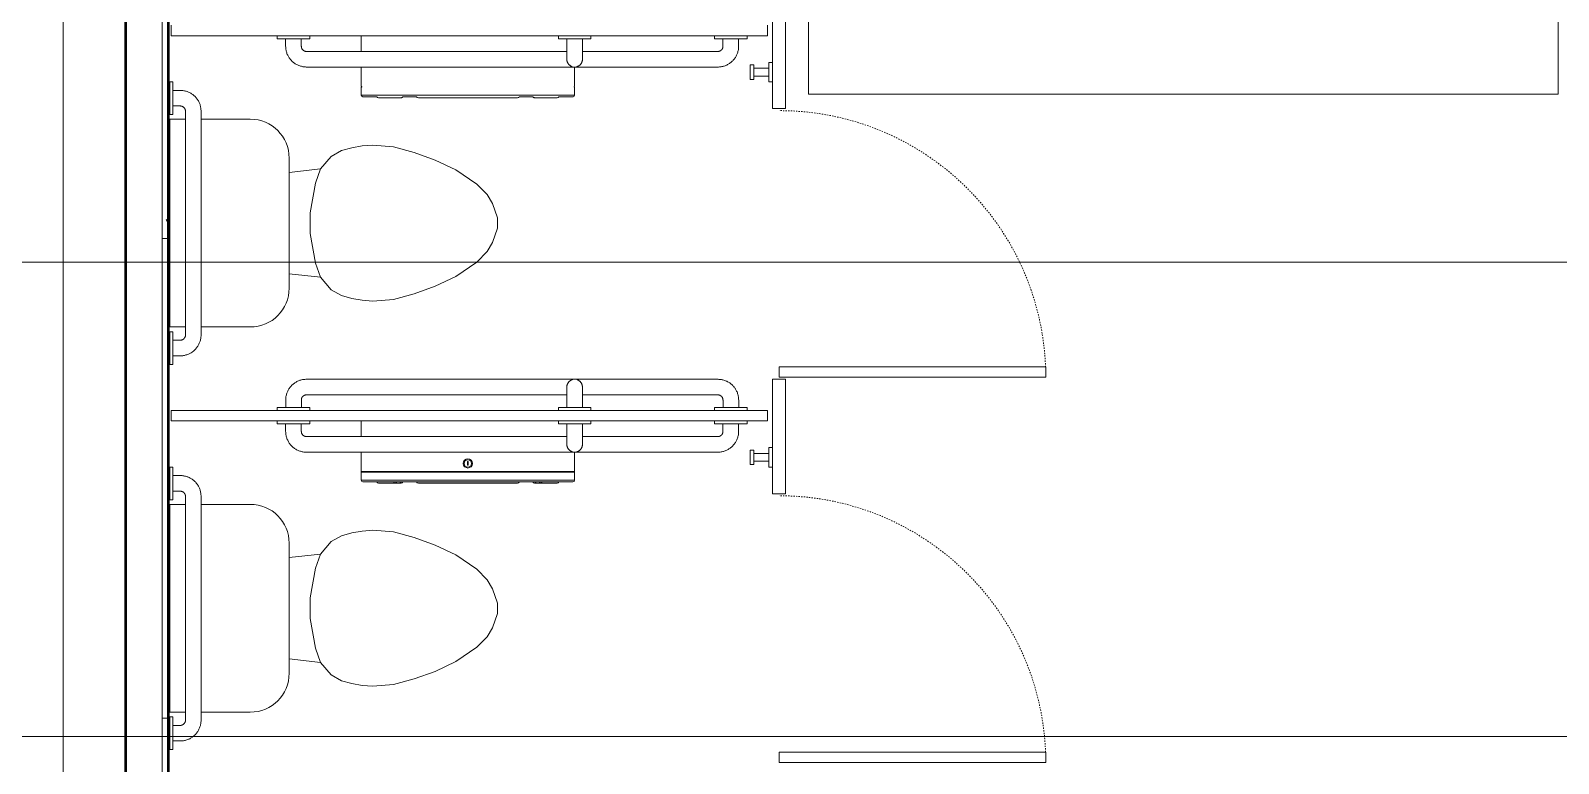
# Model space of a CAD drawing. Header units: inches. Extents: x 15537 to 31673, y -30778 to -16067.
# Drawn here: x 25508.8 to 25655.5, y -22591.2 to -22520.8 of the extents above; entities that cross this region are included whole.
import ezdxf

# ---------------------------------------------------------------- set-up
doc = ezdxf.new("R2010")
doc.units = ezdxf.units.IN
doc.header["$MEASUREMENT"] = 0
for name, pattern in [('Dash', [0.25, 0.125, -0.125]), ('Dash_2_', [0.25, 0.125, -0.125]), ('Grid Line 1_2_', [0.875, 0.5, -0.125, 0.125, -0.125])]:
    doc.linetypes.add(name, pattern=pattern)
for name, color, linetype, lineweight in [('A-AREA', 32, 'Continuous', 9), ('A-AREA-IDEN', 2, 'Continuous', 9), ('A-GENM', 13, 'Continuous', 9), ('A-WALL', 113, 'Continuous', 13), ('A-WALL-PATT', 111, 'Continuous', 50), ('G-ANNO-SYMB', 111, 'Continuous', 9), ('I-WALL', 2, 'Continuous', 13), ('P-SANR-FIXT', 6, 'Continuous', 9), ('Q-SPCQ', 91, 'Continuous', 9), ('Q-SPCQ-HDLN', 91, 'Dash', 9), ('S-GRID', 1, 'Continuous', 9)]:
    doc.layers.add(name, color=color, linetype=linetype, lineweight=lineweight)

# ---------------------------------------------------------------- blocks, each defined once
blk = doc.blocks.new('Toilet-Domestic_- Enlarged3')
at = {"layer": 'P-SANR-FIXT', "color": 7}
for p, q in [((-9.98, 19.48), (9.98, 19.48)), ((-9.98, 17.98), (-9.98, 19.48)), ((9.98, 19.48), (9.98, 17.98)), ((-9.98, 11.75), (-9.98, 16.48)), ((9.98, 16.48), (9.98, 11.75)), ((6.25, 8.02), (-6.25, 8.02)), ((-4.86, 8.02), (-5.21, 5)), ((4.86, 8.02), (5.21, 5)), ((-1, 6), (-3.84, 5.5)), ((1, 6), (-1, 6)), ((3.84, 5.5), (1, 6)), ((-5.21, 5), (-6.4, 4)), ((-3.84, 5.5), (-5.21, 5)), ((5.21, 5), (3.84, 5.5)), ((6.4, 4), (5.21, 5)), ((-6.97, 3), (-7.24, 2)), ((-6.4, 4), (-6.97, 3)), ((6.97, 3), (6.4, 4)), ((7.24, 2), (6.97, 3)), ((-7.24, 2), (-7.41, 1)), ((7.41, 1), (7.24, 2)), ((-7.41, 1), (-7.5, 0)), ((-7.5, 0), (-7.33, -1.99)), ((7.33, -1.99), (7.5, 0)), ((7.5, 0), (7.41, 1)), ((-7.33, -1.99), (-6.79, -4)), ((6.79, -4), (7.33, -1.99)), ((-6.79, -4), (-6.06, -6)), ((6.06, -6), (6.79, -4)), ((-6.06, -6), (-5.13, -8)), ((5.13, -8), (6.06, -6)), ((-5.13, -8), (-3.74, -10)), ((3.74, -10), (5.13, -8)), ((-3.74, -10), (-2.74, -11)), ((2.74, -11), (3.74, -10)), ((-2.74, -11), (-1.87, -11.5)), ((-1.87, -11.5), (-0.5, -12)), ((0.5, -12), (1.87, -11.5)), ((1.87, -11.5), (2.74, -11)), ((-0.5, -12), (0.5, -12))]:
    blk.add_line(p, q, dxfattribs=at)
for centre, start, end in [((-6.25, 11.75), 180, 270), ((6.25, 11.75), 270, 360)]:
    blk.add_arc(centre, 3.73, start, end, dxfattribs=at)
blk = doc.blocks.new('Partition-Floor_- Enlarged0')
at = {"layer": 'Q-SPCQ', "color": 7}
for p, q in [((142.5, -0.88), (141.5, -0.88)), ((141.5, -0.88), (141.5, -58.13)), ((141.5, -58.13), (141.5, -0.88)), ((141.5, -0.88), (142.5, -0.88)), ((142.5, -58.13), (142.5, -0.88)), ((142.5, -0.88), (142.5, -58.13)), ((179.5, -0.88), (178.5, -0.88)), ((178.5, -0.88), (178.5, -58.13)), ((134.5, -58.63), (134.5, -59.88)), ((145.5, -58.63), (134.5, -58.63)), ((141.5, -58.13), (142.5, -58.13)), ((142.5, -58.13), (141.5, -58.13)), ((145.5, -59.88), (145.5, -58.63)), ((180, -58.63), (171.5, -58.63)), ((171.5, -58.63), (171.5, -59.88)), ((178.5, -58.13), (179.5, -58.13)), ((109.69, -59.25), (108.69, -59.25)), ((108.69, -59.25), (108.69, -84.87)), ((109.69, -84.87), (109.69, -59.25)), ((134.5, -59.88), (145.5, -59.88)), ((146.69, -59.25), (145.69, -59.25)), ((145.69, -59.25), (145.69, -84.87)), ((146.69, -84.87), (146.69, -59.25)), ((171.5, -59.88), (180, -59.88)), ((108.69, -84.87), (109.69, -84.87)), ((145.69, -84.87), (146.69, -84.87))]:
    blk.add_line(p, q, dxfattribs=at)
at = {"layer": 'Q-SPCQ-HDLN', "color": 7, "linetype": 'Dash_2_'}
for centre in [(108.69, -59.25), (145.69, -59.25)]:
    blk.add_arc(centre, 25.62, 272.2042, 360, dxfattribs=at)
blk = doc.blocks.new('817_Grab_Bars -_- Enlarged0')
at = {"layer": 'Q-SPCQ', "color": 7}
for p, q in [((25488.27, -22688.3), (25448.77, -22688.3)), ((25445.95, -22691.02), (25445.95, -22691.3)), ((25445.95, -22691.02), (25447.52, -22691.02)), ((25446.77, -22690.3), (25446.77, -22691.02)), ((25447.52, -22691.02), (25449.08, -22691.02)), ((25448.27, -22691.02), (25448.27, -22690.3)), ((25448.77, -22689.8), (25461.77, -22689.8)), ((25449.08, -22691.3), (25449.08, -22691.02)), ((25463.26, -22689.8), (25488.27, -22689.8)), ((25487.95, -22691.02), (25487.95, -22691.3)), ((25487.95, -22691.02), (25489.52, -22691.02)), ((25488.77, -22690.3), (25488.77, -22691.02)), ((25489.52, -22691.02), (25491.08, -22691.02)), ((25490.27, -22691.02), (25490.27, -22690.3)), ((25491.08, -22691.3), (25491.08, -22691.02))]:
    blk.add_line(p, q, dxfattribs=at)
at = {"layer": 'Q-SPCQ', "color": 7, "flags": 128}
for points in [[(25448.77, -22688.3), (25448.69, -22688.3), (25448.61, -22688.31), (25448.53, -22688.32), (25448.45, -22688.33), (25448.37, -22688.34), (25448.29, -22688.36), (25448.21, -22688.38), (25448.14, -22688.4), (25448.06, -22688.43), (25447.99, -22688.46), (25447.91, -22688.49), (25447.84, -22688.53), (25447.77, -22688.57), (25447.7, -22688.61), (25447.64, -22688.65), (25447.57, -22688.7), (25447.51, -22688.75), (25447.45, -22688.8), (25447.39, -22688.85), (25447.33, -22688.91), (25447.28, -22688.97), (25447.22, -22689.03), (25447.17, -22689.09), (25447.13, -22689.16), (25447.08, -22689.22), (25447.04, -22689.29), (25447, -22689.36), (25446.97, -22689.43), (25446.93, -22689.5), (25446.9, -22689.58), (25446.87, -22689.65), (25446.85, -22689.73), (25446.83, -22689.81), (25446.81, -22689.88), (25446.79, -22689.96), (25446.78, -22690.04), (25446.77, -22690.12), (25446.77, -22690.2), (25446.77, -22690.28), (25446.77, -22690.3)], [(25490.27, -22690.3), (25490.26, -22690.22), (25490.26, -22690.14), (25490.25, -22690.06), (25490.24, -22689.98), (25490.23, -22689.91), (25490.21, -22689.83), (25490.19, -22689.75), (25490.16, -22689.67), (25490.14, -22689.6), (25490.11, -22689.52), (25490.07, -22689.45), (25490.04, -22689.38), (25490, -22689.31), (25489.96, -22689.24), (25489.92, -22689.17), (25489.87, -22689.11), (25489.82, -22689.05), (25489.77, -22688.98), (25489.71, -22688.92), (25489.66, -22688.87), (25489.6, -22688.81), (25489.54, -22688.76), (25489.48, -22688.71), (25489.41, -22688.66), (25489.35, -22688.62), (25489.28, -22688.58), (25489.21, -22688.54), (25489.14, -22688.5), (25489.06, -22688.47), (25488.99, -22688.44), (25488.91, -22688.41), (25488.84, -22688.39), (25488.76, -22688.37), (25488.68, -22688.35), (25488.61, -22688.33), (25488.53, -22688.32), (25488.45, -22688.31), (25488.37, -22688.31), (25488.29, -22688.3), (25488.27, -22688.3)], [(25448.27, -22690.3), (25448.27, -22690.28), (25448.27, -22690.26), (25448.27, -22690.24), (25448.27, -22690.22), (25448.28, -22690.2), (25448.28, -22690.18), (25448.28, -22690.16), (25448.29, -22690.15), (25448.3, -22690.13), (25448.3, -22690.11), (25448.31, -22690.09), (25448.32, -22690.07), (25448.33, -22690.05), (25448.34, -22690.04), (25448.35, -22690.02), (25448.36, -22690), (25448.38, -22689.99), (25448.39, -22689.97), (25448.4, -22689.96), (25448.42, -22689.94), (25448.43, -22689.93), (25448.45, -22689.92), (25448.46, -22689.91), (25448.48, -22689.89), (25448.5, -22689.88), (25448.51, -22689.87), (25448.53, -22689.86), (25448.55, -22689.85), (25448.57, -22689.84), (25448.58, -22689.84), (25448.6, -22689.83), (25448.62, -22689.82), (25448.64, -22689.82), (25448.66, -22689.81), (25448.68, -22689.81), (25448.7, -22689.81), (25448.72, -22689.8), (25448.74, -22689.8), (25448.76, -22689.8), (25448.77, -22689.8)], [(25488.27, -22689.8), (25488.29, -22689.8), (25488.31, -22689.8), (25488.33, -22689.81), (25488.34, -22689.81), (25488.36, -22689.81), (25488.38, -22689.82), (25488.4, -22689.82), (25488.42, -22689.83), (25488.44, -22689.83), (25488.46, -22689.84), (25488.48, -22689.85), (25488.5, -22689.86), (25488.51, -22689.87), (25488.53, -22689.88), (25488.55, -22689.89), (25488.56, -22689.9), (25488.58, -22689.91), (25488.59, -22689.93), (25488.61, -22689.94), (25488.62, -22689.95), (25488.64, -22689.97), (25488.65, -22689.98), (25488.66, -22690), (25488.67, -22690.02), (25488.69, -22690.03), (25488.7, -22690.05), (25488.71, -22690.07), (25488.72, -22690.08), (25488.72, -22690.1), (25488.73, -22690.12), (25488.74, -22690.14), (25488.74, -22690.16), (25488.75, -22690.18), (25488.75, -22690.2), (25488.76, -22690.22), (25488.76, -22690.24), (25488.76, -22690.26), (25488.76, -22690.28), (25488.77, -22690.3), (25488.77, -22690.3)]]:
    blk.add_lwpolyline(points, dxfattribs=at)
blk = doc.blocks.new('817_Grab_Bars -_- Enlarged1')
at = {"layer": 'Q-SPCQ', "color": 7}
for p, q in [((25574.77, -22688.3), (25535.27, -22688.3)), ((25532.45, -22691.02), (25532.45, -22691.3)), ((25532.45, -22691.02), (25534.02, -22691.02)), ((25533.27, -22690.3), (25533.27, -22691.02)), ((25534.02, -22691.02), (25535.58, -22691.02)), ((25534.77, -22691.02), (25534.77, -22690.3)), ((25535.27, -22689.8), (25560.27, -22689.8)), ((25535.58, -22691.3), (25535.58, -22691.02)), ((25561.76, -22689.8), (25574.77, -22689.8)), ((25574.45, -22691.02), (25574.45, -22691.3)), ((25574.45, -22691.02), (25576.02, -22691.02)), ((25575.27, -22690.3), (25575.27, -22691.02)), ((25576.02, -22691.02), (25577.58, -22691.02)), ((25576.77, -22691.02), (25576.77, -22690.3)), ((25577.58, -22691.3), (25577.58, -22691.02))]:
    blk.add_line(p, q, dxfattribs=at)
at = {"layer": 'Q-SPCQ', "color": 7, "flags": 128}
for points in [[(25535.27, -22688.3), (25535.19, -22688.3), (25535.11, -22688.31), (25535.03, -22688.32), (25534.95, -22688.33), (25534.87, -22688.34), (25534.79, -22688.36), (25534.71, -22688.38), (25534.64, -22688.4), (25534.56, -22688.43), (25534.49, -22688.46), (25534.41, -22688.49), (25534.34, -22688.53), (25534.27, -22688.57), (25534.2, -22688.61), (25534.14, -22688.65), (25534.07, -22688.7), (25534.01, -22688.75), (25533.95, -22688.8), (25533.89, -22688.85), (25533.83, -22688.91), (25533.78, -22688.97), (25533.72, -22689.03), (25533.67, -22689.09), (25533.63, -22689.16), (25533.58, -22689.22), (25533.54, -22689.29), (25533.5, -22689.36), (25533.47, -22689.43), (25533.43, -22689.5), (25533.4, -22689.58), (25533.37, -22689.65), (25533.35, -22689.73), (25533.33, -22689.81), (25533.31, -22689.88), (25533.29, -22689.96), (25533.28, -22690.04), (25533.27, -22690.12), (25533.27, -22690.2), (25533.27, -22690.28), (25533.27, -22690.3)], [(25576.77, -22690.3), (25576.76, -22690.22), (25576.76, -22690.14), (25576.75, -22690.06), (25576.74, -22689.98), (25576.73, -22689.91), (25576.71, -22689.83), (25576.69, -22689.75), (25576.66, -22689.67), (25576.64, -22689.6), (25576.61, -22689.52), (25576.57, -22689.45), (25576.54, -22689.38), (25576.5, -22689.31), (25576.46, -22689.24), (25576.42, -22689.17), (25576.37, -22689.11), (25576.32, -22689.05), (25576.27, -22688.98), (25576.21, -22688.92), (25576.16, -22688.87), (25576.1, -22688.81), (25576.04, -22688.76), (25575.98, -22688.71), (25575.91, -22688.66), (25575.85, -22688.62), (25575.78, -22688.58), (25575.71, -22688.54), (25575.64, -22688.5), (25575.56, -22688.47), (25575.49, -22688.44), (25575.41, -22688.41), (25575.34, -22688.39), (25575.26, -22688.37), (25575.18, -22688.35), (25575.11, -22688.33), (25575.03, -22688.32), (25574.95, -22688.31), (25574.87, -22688.31), (25574.79, -22688.3), (25574.77, -22688.3)], [(25534.77, -22690.3), (25534.77, -22690.28), (25534.77, -22690.26), (25534.77, -22690.24), (25534.77, -22690.22), (25534.78, -22690.2), (25534.78, -22690.18), (25534.78, -22690.16), (25534.79, -22690.15), (25534.8, -22690.13), (25534.8, -22690.11), (25534.81, -22690.09), (25534.82, -22690.07), (25534.83, -22690.05), (25534.84, -22690.04), (25534.85, -22690.02), (25534.86, -22690), (25534.88, -22689.99), (25534.89, -22689.97), (25534.9, -22689.96), (25534.92, -22689.94), (25534.93, -22689.93), (25534.95, -22689.92), (25534.96, -22689.91), (25534.98, -22689.89), (25535, -22689.88), (25535.01, -22689.87), (25535.03, -22689.86), (25535.05, -22689.85), (25535.07, -22689.84), (25535.08, -22689.84), (25535.1, -22689.83), (25535.12, -22689.82), (25535.14, -22689.82), (25535.16, -22689.81), (25535.18, -22689.81), (25535.2, -22689.81), (25535.22, -22689.8), (25535.24, -22689.8), (25535.26, -22689.8), (25535.27, -22689.8)], [(25574.77, -22689.8), (25574.79, -22689.8), (25574.81, -22689.8), (25574.83, -22689.81), (25574.84, -22689.81), (25574.86, -22689.81), (25574.88, -22689.82), (25574.9, -22689.82), (25574.92, -22689.83), (25574.94, -22689.83), (25574.96, -22689.84), (25574.98, -22689.85), (25575, -22689.86), (25575.01, -22689.87), (25575.03, -22689.88), (25575.05, -22689.89), (25575.06, -22689.9), (25575.08, -22689.91), (25575.09, -22689.93), (25575.11, -22689.94), (25575.12, -22689.95), (25575.14, -22689.97), (25575.15, -22689.98), (25575.16, -22690), (25575.17, -22690.02), (25575.19, -22690.03), (25575.2, -22690.05), (25575.21, -22690.07), (25575.22, -22690.08), (25575.22, -22690.1), (25575.23, -22690.12), (25575.24, -22690.14), (25575.24, -22690.16), (25575.25, -22690.18), (25575.25, -22690.2), (25575.26, -22690.22), (25575.26, -22690.24), (25575.26, -22690.26), (25575.26, -22690.28), (25575.27, -22690.3), (25575.27, -22690.3)]]:
    blk.add_lwpolyline(points, dxfattribs=at)
blk = doc.blocks.new('817_Grab_Bars -_- Enlarged3')
at = {"layer": 'Q-SPCQ', "color": 7}
for p, q in [((25488.27, -22628.3), (25448.77, -22628.3)), ((25445.95, -22631.02), (25445.95, -22631.3)), ((25445.95, -22631.02), (25447.52, -22631.02)), ((25446.77, -22630.3), (25446.77, -22631.02)), ((25447.52, -22631.02), (25449.08, -22631.02)), ((25448.27, -22631.02), (25448.27, -22630.3)), ((25448.77, -22629.8), (25461.77, -22629.8)), ((25449.08, -22631.3), (25449.08, -22631.02)), ((25463.26, -22629.8), (25488.27, -22629.8)), ((25487.95, -22631.02), (25487.95, -22631.3)), ((25487.95, -22631.02), (25489.52, -22631.02)), ((25488.77, -22630.3), (25488.77, -22631.02)), ((25489.52, -22631.02), (25491.08, -22631.02)), ((25490.27, -22631.02), (25490.27, -22630.3)), ((25491.08, -22631.3), (25491.08, -22631.02))]:
    blk.add_line(p, q, dxfattribs=at)
at = {"layer": 'Q-SPCQ', "color": 7, "flags": 128}
for points in [[(25448.77, -22628.3), (25448.69, -22628.3), (25448.61, -22628.31), (25448.53, -22628.32), (25448.45, -22628.33), (25448.37, -22628.34), (25448.29, -22628.36), (25448.21, -22628.38), (25448.14, -22628.4), (25448.06, -22628.43), (25447.99, -22628.46), (25447.91, -22628.49), (25447.84, -22628.53), (25447.77, -22628.57), (25447.7, -22628.61), (25447.64, -22628.65), (25447.57, -22628.7), (25447.51, -22628.75), (25447.45, -22628.8), (25447.39, -22628.85), (25447.33, -22628.91), (25447.28, -22628.97), (25447.22, -22629.03), (25447.17, -22629.09), (25447.13, -22629.16), (25447.08, -22629.22), (25447.04, -22629.29), (25447, -22629.36), (25446.97, -22629.43), (25446.93, -22629.5), (25446.9, -22629.58), (25446.87, -22629.65), (25446.85, -22629.73), (25446.83, -22629.81), (25446.81, -22629.88), (25446.79, -22629.96), (25446.78, -22630.04), (25446.77, -22630.12), (25446.77, -22630.2), (25446.77, -22630.28), (25446.77, -22630.3)], [(25490.27, -22630.3), (25490.26, -22630.22), (25490.26, -22630.14), (25490.25, -22630.06), (25490.24, -22629.98), (25490.23, -22629.91), (25490.21, -22629.83), (25490.19, -22629.75), (25490.16, -22629.67), (25490.14, -22629.6), (25490.11, -22629.52), (25490.07, -22629.45), (25490.04, -22629.38), (25490, -22629.31), (25489.96, -22629.24), (25489.92, -22629.17), (25489.87, -22629.11), (25489.82, -22629.05), (25489.77, -22628.98), (25489.71, -22628.92), (25489.66, -22628.87), (25489.6, -22628.81), (25489.54, -22628.76), (25489.48, -22628.71), (25489.41, -22628.66), (25489.35, -22628.62), (25489.28, -22628.58), (25489.21, -22628.54), (25489.14, -22628.5), (25489.06, -22628.47), (25488.99, -22628.44), (25488.91, -22628.41), (25488.84, -22628.39), (25488.76, -22628.37), (25488.68, -22628.35), (25488.61, -22628.33), (25488.53, -22628.32), (25488.45, -22628.31), (25488.37, -22628.31), (25488.29, -22628.3), (25488.27, -22628.3)], [(25448.27, -22630.3), (25448.27, -22630.28), (25448.27, -22630.26), (25448.27, -22630.24), (25448.27, -22630.22), (25448.28, -22630.2), (25448.28, -22630.18), (25448.28, -22630.16), (25448.29, -22630.15), (25448.3, -22630.13), (25448.3, -22630.11), (25448.31, -22630.09), (25448.32, -22630.07), (25448.33, -22630.05), (25448.34, -22630.04), (25448.35, -22630.02), (25448.36, -22630), (25448.38, -22629.99), (25448.39, -22629.97), (25448.4, -22629.96), (25448.42, -22629.94), (25448.43, -22629.93), (25448.45, -22629.92), (25448.46, -22629.91), (25448.48, -22629.89), (25448.5, -22629.88), (25448.51, -22629.87), (25448.53, -22629.86), (25448.55, -22629.85), (25448.57, -22629.84), (25448.58, -22629.84), (25448.6, -22629.83), (25448.62, -22629.82), (25448.64, -22629.82), (25448.66, -22629.81), (25448.68, -22629.81), (25448.7, -22629.81), (25448.72, -22629.8), (25448.74, -22629.8), (25448.76, -22629.8), (25448.77, -22629.8)], [(25488.27, -22629.8), (25488.29, -22629.8), (25488.31, -22629.8), (25488.33, -22629.81), (25488.34, -22629.81), (25488.36, -22629.81), (25488.38, -22629.82), (25488.4, -22629.82), (25488.42, -22629.83), (25488.44, -22629.83), (25488.46, -22629.84), (25488.48, -22629.85), (25488.5, -22629.86), (25488.51, -22629.87), (25488.53, -22629.88), (25488.55, -22629.89), (25488.56, -22629.9), (25488.58, -22629.91), (25488.59, -22629.93), (25488.61, -22629.94), (25488.62, -22629.95), (25488.64, -22629.97), (25488.65, -22629.98), (25488.66, -22630), (25488.67, -22630.02), (25488.69, -22630.03), (25488.7, -22630.05), (25488.71, -22630.07), (25488.72, -22630.08), (25488.72, -22630.1), (25488.73, -22630.12), (25488.74, -22630.14), (25488.74, -22630.16), (25488.75, -22630.18), (25488.75, -22630.2), (25488.76, -22630.22), (25488.76, -22630.24), (25488.76, -22630.26), (25488.76, -22630.28), (25488.77, -22630.3), (25488.77, -22630.3)]]:
    blk.add_lwpolyline(points, dxfattribs=at)
blk = doc.blocks.new('Dispenser-Toile_- Enlarged0')
at = {"layer": 'Q-SPCQ', "color": 50, "lineweight": 20}
for p, q in [((25466.36, -22685.34), (25464.19, -22685.34)), ((25477.52, -22685.34), (25468.01, -22685.34)), ((25481.34, -22685.34), (25479.17, -22685.34)), ((25483.01, -22685.6), (25462.52, -22685.6)), ((25462.52, -22685.6), (25462.52, -22686.37)), ((25462.52, -22686.37), (25462.58, -22686.37)), ((25462.52, -22686.46), (25483.01, -22686.46)), ((25462.52, -22686.46), (25462.52, -22688.3)), ((25462.58, -22686.37), (25482.96, -22686.37)), ((25462.58, -22686.37), (25462.58, -22686.4)), ((25482.96, -22686.4), (25462.58, -22686.4)), ((25464.03, -22685.44), (25462.68, -22685.44)), ((25481.5, -22685.44), (25464.03, -22685.44)), ((25467.83, -22685.44), (25466.52, -22685.44)), ((25479.01, -22685.44), (25477.7, -22685.44)), ((25482.86, -22685.44), (25481.5, -22685.44)), ((25482.96, -22686.4), (25482.96, -22686.37)), ((25482.96, -22686.37), (25483.01, -22686.37)), ((25483.01, -22686.37), (25483.01, -22685.6)), ((25483.01, -22688.3), (25483.01, -22686.46)), ((25472.81, -22687.06), (25472.73, -22687.06)), ((25472.73, -22687.06), (25472.73, -22687.4)), ((25472.73, -22687.4), (25472.81, -22687.4)), ((25472.81, -22687.4), (25472.81, -22687.06)), ((25483.01, -22691.3), (25483.01, -22689.8))]:
    blk.add_line(p, q, dxfattribs=at)
for radius in [0.438, 0.358]:
    blk.add_circle((25472.77, -22687.22), radius, dxfattribs=at)
for centre, radius, start, end in [((25464.19, -22685.52), 0.18, 90, 153.6122), ((25465.74, -22685.46), 0.118, 100.8116, 172.3569), ((25465.74, -22685.49), 0.151, 19.6341, 87.321), ((25465.76, -22685.49), 0.151, 19.6341, 86.8331), ((25465.77, -22685.52), 0.18, 26.3878, 90), ((25466.34, -22685.46), 0.119, 100.0401, 171.5195), ((25466.34, -22685.49), 0.151, 19.6341, 87.321), ((25466.35, -22685.49), 0.151, 19.6341, 87.321), ((25466.36, -22685.52), 0.18, 26.3878, 90), ((25468.01, -22685.56), 0.22, 90, 146.9443), ((25477.52, -22685.56), 0.22, 33.0557, 90), ((25479.17, -22685.52), 0.18, 90, 153.6122), ((25479.18, -22685.49), 0.151, 92.679, 160.3659), ((25479.19, -22685.49), 0.151, 92.679, 160.3659), ((25479.19, -22685.46), 0.119, 8.4805, 79.9599), ((25479.76, -22685.52), 0.18, 90, 153.6084), ((25479.77, -22685.49), 0.151, 93.1667, 160.3726), ((25479.79, -22685.49), 0.151, 92.679, 160.3653), ((25479.79, -22685.46), 0.118, 7.6431, 79.1884), ((25481.34, -22685.52), 0.18, 26.3878, 90), ((25462.68, -22685.6), 0.16, 90, 180), ((25462.58, -22686.46), 0.06, 90, 180), ((25482.85, -22685.6), 0.16, 0, 89.0019), ((25482.95, -22686.46), 0.0601, 0, 87.3185)]:
    blk.add_arc(centre, radius, start, end, dxfattribs=at)
blk = doc.blocks.new('Dispenser-Toile_- Enlarged4')
at = {"layer": 'Q-SPCQ', "color": 50, "lineweight": 20}
for p, q in [((25540.52, -22522.8), (25540.52, -22521.3)), ((25540.52, -22526.14), (25540.52, -22524.3)), ((25561.01, -22524.3), (25561.01, -22526.14)), ((25540.52, -22527), (25540.52, -22526.23)), ((25540.52, -22526.23), (25540.58, -22526.23)), ((25540.58, -22526.23), (25540.58, -22526.2)), ((25560.96, -22526.2), (25560.96, -22526.23)), ((25560.96, -22526.23), (25561.01, -22526.23)), ((25561.01, -22526.23), (25561.01, -22527)), ((25561.01, -22527), (25540.52, -22527)), ((25542.03, -22527.16), (25540.68, -22527.16)), ((25544.36, -22527.26), (25542.19, -22527.26)), ((25545.83, -22527.16), (25544.52, -22527.16)), ((25555.52, -22527.26), (25546.01, -22527.26)), ((25557.01, -22527.16), (25555.7, -22527.16)), ((25559.34, -22527.26), (25557.17, -22527.26)), ((25560.86, -22527.16), (25559.5, -22527.16))]:
    blk.add_line(p, q, dxfattribs=at)
for centre, radius, start, end in [((25540.58, -22526.14), 0.06, 180, 270), ((25560.95, -22526.14), 0.0601, 272.6815, 0), ((25540.68, -22527), 0.16, 180, 270), ((25542.19, -22527.08), 0.18, 206.3878, 270), ((25544.36, -22527.08), 0.18, 270, 333.6122), ((25544.35, -22527.11), 0.151, 272.679, 306.5225), ((25544.34, -22527.11), 0.151, 283.5041, 306.5225), ((25546.01, -22527.04), 0.22, 213.0557, 270), ((25555.52, -22527.04), 0.22, 270, 326.9443), ((25557.17, -22527.08), 0.18, 206.3878, 270), ((25557.18, -22527.11), 0.151, 233.4775, 267.321), ((25557.19, -22527.11), 0.151, 233.4775, 256.4959), ((25559.34, -22527.08), 0.18, 270, 333.6122), ((25560.85, -22527), 0.16, 270.9981, 0)]:
    blk.add_arc(centre, radius, start, end, dxfattribs=at)
blk = doc.blocks.new('817_Grab_Bars -_- Enlarged6')
at = {"layer": 'Q-SPCQ', "color": 7}
for p, q in [((25522.42, -22562.74), (25522.14, -22562.74)), ((25522.14, -22564.3), (25522.14, -22562.74)), ((25522.42, -22562.74), (25522.42, -22564.3)), ((25523.14, -22563.55), (25522.42, -22563.55)), ((25522.14, -22565.87), (25522.14, -22564.3)), ((25522.42, -22564.3), (25522.42, -22565.87)), ((25522.14, -22565.87), (25522.42, -22565.87)), ((25522.42, -22565.05), (25523.14, -22565.05)), ((25523.64, -22565.55), (25523.64, -22587.05)), ((25525.14, -22587.05), (25525.14, -22565.55)), ((25522.42, -22586.74), (25522.14, -22586.74)), ((25522.14, -22588.3), (25522.14, -22586.74)), ((25522.42, -22586.74), (25522.42, -22588.3)), ((25522.14, -22589.87), (25522.14, -22588.3)), ((25523.14, -22587.55), (25522.42, -22587.55)), ((25522.42, -22588.3), (25522.42, -22589.87)), ((25522.14, -22589.87), (25522.42, -22589.87)), ((25522.42, -22589.05), (25523.14, -22589.05))]:
    blk.add_line(p, q, dxfattribs=at)
at = {"layer": 'Q-SPCQ', "color": 7, "flags": 128}
for points in [[(25525.14, -22565.55), (25525.14, -22565.47), (25525.13, -22565.39), (25525.13, -22565.31), (25525.11, -22565.23), (25525.1, -22565.16), (25525.08, -22565.08), (25525.06, -22565), (25525.04, -22564.92), (25525.01, -22564.85), (25524.98, -22564.77), (25524.95, -22564.7), (25524.91, -22564.63), (25524.88, -22564.56), (25524.83, -22564.49), (25524.79, -22564.42), (25524.74, -22564.36), (25524.7, -22564.3), (25524.64, -22564.23), (25524.59, -22564.17), (25524.53, -22564.12), (25524.48, -22564.06), (25524.41, -22564.01), (25524.35, -22563.96), (25524.29, -22563.91), (25524.22, -22563.87), (25524.15, -22563.83), (25524.08, -22563.79), (25524.01, -22563.75), (25523.94, -22563.72), (25523.86, -22563.69), (25523.79, -22563.66), (25523.71, -22563.64), (25523.64, -22563.62), (25523.56, -22563.6), (25523.48, -22563.58), (25523.4, -22563.57), (25523.32, -22563.56), (25523.24, -22563.56), (25523.16, -22563.55), (25523.14, -22563.55)], [(25523.14, -22565.05), (25523.16, -22565.05), (25523.18, -22565.05), (25523.2, -22565.06), (25523.22, -22565.06), (25523.24, -22565.06), (25523.26, -22565.07), (25523.28, -22565.07), (25523.3, -22565.08), (25523.32, -22565.08), (25523.33, -22565.09), (25523.35, -22565.1), (25523.37, -22565.11), (25523.39, -22565.12), (25523.41, -22565.13), (25523.42, -22565.14), (25523.44, -22565.15), (25523.45, -22565.16), (25523.47, -22565.18), (25523.48, -22565.19), (25523.5, -22565.2), (25523.51, -22565.22), (25523.53, -22565.23), (25523.54, -22565.25), (25523.55, -22565.27), (25523.56, -22565.28), (25523.57, -22565.3), (25523.58, -22565.32), (25523.59, -22565.33), (25523.6, -22565.35), (25523.61, -22565.37), (25523.61, -22565.39), (25523.62, -22565.41), (25523.62, -22565.43), (25523.63, -22565.45), (25523.63, -22565.47), (25523.64, -22565.49), (25523.64, -22565.51), (25523.64, -22565.53), (25523.64, -22565.55), (25523.64, -22565.55)], [(25523.14, -22589.05), (25523.22, -22589.05), (25523.3, -22589.05), (25523.38, -22589.04), (25523.46, -22589.03), (25523.54, -22589.01), (25523.62, -22589), (25523.69, -22588.97), (25523.77, -22588.95), (25523.84, -22588.92), (25523.92, -22588.89), (25523.99, -22588.86), (25524.06, -22588.83), (25524.13, -22588.79), (25524.2, -22588.75), (25524.27, -22588.7), (25524.33, -22588.66), (25524.4, -22588.61), (25524.46, -22588.56), (25524.52, -22588.5), (25524.57, -22588.45), (25524.63, -22588.39), (25524.68, -22588.33), (25524.73, -22588.26), (25524.78, -22588.2), (25524.82, -22588.13), (25524.87, -22588.07), (25524.9, -22588), (25524.94, -22587.92), (25524.97, -22587.85), (25525, -22587.78), (25525.03, -22587.7), (25525.06, -22587.63), (25525.08, -22587.55), (25525.1, -22587.47), (25525.11, -22587.39), (25525.12, -22587.31), (25525.13, -22587.23), (25525.14, -22587.15), (25525.14, -22587.07), (25525.14, -22587.05)], [(25523.64, -22587.05), (25523.64, -22587.07), (25523.64, -22587.09), (25523.64, -22587.11), (25523.63, -22587.13), (25523.63, -22587.15), (25523.63, -22587.17), (25523.62, -22587.19), (25523.61, -22587.21), (25523.61, -22587.23), (25523.6, -22587.25), (25523.59, -22587.27), (25523.58, -22587.28), (25523.57, -22587.3), (25523.56, -22587.32), (25523.55, -22587.34), (25523.54, -22587.35), (25523.53, -22587.37), (25523.52, -22587.38), (25523.5, -22587.4), (25523.49, -22587.41), (25523.47, -22587.43), (25523.46, -22587.44), (25523.44, -22587.45), (25523.43, -22587.46), (25523.41, -22587.47), (25523.39, -22587.48), (25523.38, -22587.49), (25523.36, -22587.5), (25523.34, -22587.51), (25523.32, -22587.52), (25523.3, -22587.53), (25523.28, -22587.53), (25523.26, -22587.54), (25523.24, -22587.54), (25523.23, -22587.55), (25523.21, -22587.55), (25523.19, -22587.55), (25523.17, -22587.55), (25523.15, -22587.55), (25523.14, -22587.55)]]:
    blk.add_lwpolyline(points, dxfattribs=at)
blk = doc.blocks.new('817_Grab_Bars -_- Enlarged7')
at = {"layer": 'Q-SPCQ', "color": 7}
for p, q in [((25460.95, -22691.02), (25460.95, -22691.3)), ((25460.95, -22691.02), (25464.08, -22691.02)), ((25461.77, -22690.3), (25461.77, -22691.02)), ((25463.27, -22691.02), (25463.27, -22690.3)), ((25464.08, -22691.3), (25464.08, -22691.02))]:
    blk.add_line(p, q, dxfattribs=at)
at = {"layer": 'Q-SPCQ', "color": 7, "flags": 128}
for points in [[(25461.77, -22689.05), (25461.77, -22689.02), (25461.77, -22688.99), (25461.77, -22688.96), (25461.77, -22688.93), (25461.78, -22688.9), (25461.79, -22688.87), (25461.79, -22688.85), (25461.8, -22688.82), (25461.81, -22688.79), (25461.82, -22688.76), (25461.84, -22688.73), (25461.85, -22688.71), (25461.86, -22688.68), (25461.88, -22688.65), (25461.9, -22688.63), (25461.91, -22688.6), (25461.93, -22688.58), (25461.95, -22688.56), (25461.97, -22688.54), (25461.99, -22688.51), (25462.01, -22688.49), (25462.04, -22688.47), (25462.06, -22688.46), (25462.09, -22688.44), (25462.11, -22688.42), (25462.14, -22688.41), (25462.16, -22688.39), (25462.19, -22688.38), (25462.22, -22688.37), (25462.24, -22688.35), (25462.27, -22688.34), (25462.3, -22688.33), (25462.33, -22688.33)], [(25461.77, -22689.05), (25461.77, -22689.05), (25461.77, -22689.06), (25461.77, -22689.06), (25461.77, -22689.07), (25461.77, -22689.08), (25461.77, -22689.09), (25461.77, -22689.1), (25461.77, -22689.12), (25461.77, -22689.13), (25461.77, -22689.15), (25461.77, -22689.17), (25461.77, -22689.19), (25461.77, -22689.22), (25461.77, -22689.24), (25461.77, -22689.27), (25461.77, -22689.3), (25461.77, -22689.33), (25461.77, -22689.36), (25461.77, -22689.4), (25461.77, -22689.43), (25461.77, -22689.47), (25461.77, -22689.51), (25461.77, -22689.55), (25461.77, -22689.59), (25461.77, -22689.63), (25461.77, -22689.67), (25461.77, -22689.71), (25461.77, -22689.76), (25461.77, -22689.8), (25461.77, -22689.85), (25461.77, -22689.9), (25461.77, -22689.94), (25461.77, -22689.99), (25461.77, -22690.04), (25461.77, -22690.09), (25461.77, -22690.14), (25461.77, -22690.19), (25461.77, -22690.24), (25461.77, -22690.29), (25461.77, -22690.3)], [(25461.77, -22689.64), (25461.77, -22689.6), (25461.77, -22689.56), (25461.77, -22689.52), (25461.77, -22689.48), (25461.77, -22689.44), (25461.77, -22689.41), (25461.77, -22689.37), (25461.77, -22689.34), (25461.77, -22689.31), (25461.77, -22689.28), (25461.77, -22689.25), (25461.77, -22689.22), (25461.77, -22689.2), (25461.77, -22689.18), (25461.77, -22689.16), (25461.77, -22689.14), (25461.77, -22689.12), (25461.77, -22689.11), (25461.77, -22689.09), (25461.77, -22689.08), (25461.77, -22689.07), (25461.77, -22689.06), (25461.77, -22689.06), (25461.77, -22689.05), (25461.77, -22689.05)], [(25462.75, -22688.34), (25462.78, -22688.35), (25462.81, -22688.36), (25462.83, -22688.37), (25462.86, -22688.39), (25462.89, -22688.4), (25462.91, -22688.42), (25462.94, -22688.43), (25462.96, -22688.45), (25462.99, -22688.47), (25463.01, -22688.49), (25463.03, -22688.51), (25463.05, -22688.53), (25463.07, -22688.55), (25463.09, -22688.57), (25463.11, -22688.6), (25463.13, -22688.62), (25463.15, -22688.65), (25463.16, -22688.67), (25463.18, -22688.7), (25463.19, -22688.73), (25463.2, -22688.75), (25463.21, -22688.78), (25463.22, -22688.81), (25463.23, -22688.84), (25463.24, -22688.87), (25463.25, -22688.9), (25463.25, -22688.93), (25463.26, -22688.95), (25463.26, -22688.98), (25463.26, -22689.01), (25463.27, -22689.04), (25463.27, -22689.05)], [(25463.27, -22690.3), (25463.27, -22690.25), (25463.27, -22690.2), (25463.27, -22690.15), (25463.27, -22690.1), (25463.27, -22690.05), (25463.27, -22690.01), (25463.27, -22689.96), (25463.27, -22689.91), (25463.27, -22689.86), (25463.27, -22689.82), (25463.27, -22689.77), (25463.27, -22689.73), (25463.27, -22689.68), (25463.27, -22689.64), (25463.27, -22689.6), (25463.27, -22689.56), (25463.27, -22689.52), (25463.27, -22689.48), (25463.27, -22689.44), (25463.27, -22689.41), (25463.27, -22689.37), (25463.27, -22689.34), (25463.27, -22689.31), (25463.27, -22689.28), (25463.27, -22689.25), (25463.27, -22689.22), (25463.27, -22689.2), (25463.27, -22689.18), (25463.27, -22689.16), (25463.27, -22689.14), (25463.27, -22689.12), (25463.27, -22689.11), (25463.27, -22689.09), (25463.27, -22689.08), (25463.27, -22689.07), (25463.27, -22689.06), (25463.27, -22689.06), (25463.27, -22689.05), (25463.27, -22689.05)], [(25463.27, -22689.05), (25463.27, -22689.05), (25463.27, -22689.06), (25463.27, -22689.06), (25463.27, -22689.07), (25463.27, -22689.08), (25463.27, -22689.09), (25463.27, -22689.1), (25463.27, -22689.12), (25463.27, -22689.13), (25463.27, -22689.15), (25463.27, -22689.17), (25463.27, -22689.19), (25463.27, -22689.22), (25463.27, -22689.24), (25463.27, -22689.27), (25463.27, -22689.3), (25463.27, -22689.33), (25463.27, -22689.36), (25463.27, -22689.4), (25463.27, -22689.43), (25463.27, -22689.47), (25463.27, -22689.51), (25463.27, -22689.55), (25463.27, -22689.59), (25463.27, -22689.63)], [(25463.27, -22689.71), (25463.27, -22689.76), (25463.27, -22689.8), (25463.27, -22689.85), (25463.27, -22689.9), (25463.27, -22689.94), (25463.27, -22689.99), (25463.27, -22690.04), (25463.27, -22690.09), (25463.27, -22690.14), (25463.27, -22690.19), (25463.27, -22690.24), (25463.27, -22690.29)], [(25461.77, -22690.3), (25461.77, -22690.25), (25461.77, -22690.2), (25461.77, -22690.15), (25461.77, -22690.1), (25461.77, -22690.05), (25461.77, -22690.01)]]:
    blk.add_lwpolyline(points, dxfattribs=at)
blk = doc.blocks.new('817_Grab_Bars -_- Enlarged9')
at = {"layer": 'Q-SPCQ', "color": 7}
for p, q in [((25559.45, -22558.3), (25559.45, -22558.58)), ((25562.58, -22558.58), (25559.45, -22558.58)), ((25560.27, -22558.58), (25560.27, -22559.3)), ((25561.77, -22559.3), (25561.77, -22558.58)), ((25562.58, -22558.58), (25562.58, -22558.3))]:
    blk.add_line(p, q, dxfattribs=at)
at = {"layer": 'Q-SPCQ', "color": 7, "flags": 128}
for points in [[(25560.27, -22559.3), (25560.27, -22559.35), (25560.27, -22559.4), (25560.27, -22559.45), (25560.27, -22559.5), (25560.27, -22559.55), (25560.27, -22559.6), (25560.27, -22559.65), (25560.27, -22559.7), (25560.27, -22559.74), (25560.27, -22559.79), (25560.27, -22559.84), (25560.27, -22559.88), (25560.27, -22559.92), (25560.27, -22559.97), (25560.27, -22560.01), (25560.27, -22560.05), (25560.27, -22560.09), (25560.27, -22560.13), (25560.27, -22560.16), (25560.27, -22560.2), (25560.27, -22560.23), (25560.27, -22560.27), (25560.27, -22560.3), (25560.27, -22560.33), (25560.27, -22560.35), (25560.27, -22560.38), (25560.27, -22560.41), (25560.27, -22560.43), (25560.27, -22560.45), (25560.27, -22560.47), (25560.27, -22560.49), (25560.27, -22560.5), (25560.27, -22560.51), (25560.27, -22560.53), (25560.27, -22560.53), (25560.27, -22560.54), (25560.27, -22560.55), (25560.27, -22560.55), (25560.27, -22560.55)], [(25560.27, -22559.89), (25560.27, -22559.85), (25560.27, -22559.8), (25560.27, -22559.76), (25560.27, -22559.71), (25560.27, -22559.66), (25560.27, -22559.61), (25560.27, -22559.56), (25560.27, -22559.52), (25560.27, -22559.47), (25560.27, -22559.42), (25560.27, -22559.37), (25560.27, -22559.32)], [(25560.27, -22560.55), (25560.27, -22560.55), (25560.27, -22560.55), (25560.27, -22560.54), (25560.27, -22560.54), (25560.27, -22560.53), (25560.27, -22560.52), (25560.27, -22560.5), (25560.27, -22560.49), (25560.27, -22560.47), (25560.27, -22560.45), (25560.27, -22560.43), (25560.27, -22560.41), (25560.27, -22560.39), (25560.27, -22560.36), (25560.27, -22560.33), (25560.27, -22560.31), (25560.27, -22560.27), (25560.27, -22560.24), (25560.27, -22560.21), (25560.27, -22560.17), (25560.27, -22560.14), (25560.27, -22560.1), (25560.27, -22560.06), (25560.27, -22560.02), (25560.27, -22559.98)], [(25560.78, -22561.26), (25560.75, -22561.25), (25560.72, -22561.24), (25560.7, -22561.23), (25560.67, -22561.22), (25560.64, -22561.2), (25560.62, -22561.19), (25560.59, -22561.17), (25560.57, -22561.15), (25560.54, -22561.14), (25560.52, -22561.12), (25560.5, -22561.1), (25560.48, -22561.08), (25560.46, -22561.05), (25560.44, -22561.03), (25560.42, -22561.01), (25560.4, -22560.98), (25560.38, -22560.96), (25560.37, -22560.93), (25560.35, -22560.91), (25560.34, -22560.88), (25560.33, -22560.85), (25560.32, -22560.82), (25560.31, -22560.8), (25560.3, -22560.77), (25560.29, -22560.74), (25560.28, -22560.71), (25560.28, -22560.68), (25560.27, -22560.65), (25560.27, -22560.62), (25560.27, -22560.59), (25560.27, -22560.56), (25560.27, -22560.55)], [(25561.77, -22560.55), (25561.76, -22560.58), (25561.76, -22560.61), (25561.76, -22560.64), (25561.76, -22560.67), (25561.75, -22560.7), (25561.74, -22560.73), (25561.74, -22560.76), (25561.73, -22560.79), (25561.72, -22560.82), (25561.71, -22560.84), (25561.69, -22560.87), (25561.68, -22560.9), (25561.67, -22560.93), (25561.65, -22560.95), (25561.63, -22560.98), (25561.62, -22561), (25561.6, -22561.02), (25561.58, -22561.05), (25561.56, -22561.07), (25561.54, -22561.09), (25561.52, -22561.11), (25561.49, -22561.13), (25561.47, -22561.15), (25561.45, -22561.17), (25561.42, -22561.18), (25561.39, -22561.2), (25561.37, -22561.21), (25561.34, -22561.23), (25561.31, -22561.24), (25561.29, -22561.25), (25561.26, -22561.26), (25561.23, -22561.27), (25561.2, -22561.28)], [(25561.77, -22560.55), (25561.77, -22560.55), (25561.77, -22560.55), (25561.77, -22560.54), (25561.77, -22560.54), (25561.77, -22560.53), (25561.77, -22560.52), (25561.77, -22560.5), (25561.77, -22560.49), (25561.77, -22560.47), (25561.77, -22560.45), (25561.77, -22560.43), (25561.77, -22560.41), (25561.77, -22560.39), (25561.77, -22560.36), (25561.77, -22560.33), (25561.77, -22560.31), (25561.77, -22560.27), (25561.77, -22560.24), (25561.77, -22560.21), (25561.77, -22560.17), (25561.77, -22560.14), (25561.77, -22560.1), (25561.77, -22560.06), (25561.77, -22560.02), (25561.77, -22559.98), (25561.77, -22559.94), (25561.77, -22559.89), (25561.77, -22559.85), (25561.77, -22559.8), (25561.77, -22559.76), (25561.77, -22559.71), (25561.77, -22559.66), (25561.77, -22559.61), (25561.77, -22559.56), (25561.77, -22559.52), (25561.77, -22559.47), (25561.77, -22559.42), (25561.77, -22559.37), (25561.77, -22559.32), (25561.77, -22559.3)], [(25561.77, -22559.3), (25561.77, -22559.35), (25561.77, -22559.4), (25561.77, -22559.45), (25561.77, -22559.5), (25561.77, -22559.55), (25561.77, -22559.6), (25561.77, -22559.61)], [(25561.77, -22559.97), (25561.77, -22560.01), (25561.77, -22560.05), (25561.77, -22560.09), (25561.77, -22560.13), (25561.77, -22560.16), (25561.77, -22560.2), (25561.77, -22560.23), (25561.77, -22560.27), (25561.77, -22560.3), (25561.77, -22560.33), (25561.77, -22560.35), (25561.77, -22560.38), (25561.77, -22560.41), (25561.77, -22560.43), (25561.77, -22560.45), (25561.77, -22560.47), (25561.77, -22560.49), (25561.77, -22560.5), (25561.77, -22560.51), (25561.77, -22560.53), (25561.77, -22560.53), (25561.77, -22560.54), (25561.77, -22560.55), (25561.77, -22560.55), (25561.77, -22560.55)]]:
    blk.add_lwpolyline(points, dxfattribs=at)
blk = doc.blocks.new('Robe_hook_5552 _- Enlarged2')
at = {"layer": 'A-GENM', "color": 7}
for p, q in [((-0.94, 0), (-0.94, -0.35)), ((-0.94, -0.35), (0.94, -0.35)), ((-0.37, -1.81), (-0.37, -0.35)), ((0.38, -1.81), (0.38, -0.35)), ((0.94, -0.35), (0.94, 0)), ((-0.69, -2.16), (-0.69, -1.81)), ((-0.69, -1.81), (0.69, -1.81)), ((0.69, -2.16), (-0.69, -2.16)), ((0.69, -1.81), (0.69, -2.16))]:
    blk.add_line(p, q, dxfattribs=at)
blk = doc.blocks.new('Locker Rooms an_- Enlarged0')
at = {"layer": 'A-WALL-PATT', "lineweight": 9}
h = blk.add_hatch(dxfattribs=at)
h.set_pattern_fill('FP_13', style=0, pattern_type=2)
h.set_pattern_definition([(0, (0, 0), (30.72, 7.68), [1.267, -21.773, 1.267, -21.773, -122.88]), (0, (0, 0), (30.72, 7.68), [-46.08, 1.267, -44.813, 1.267, -21.773, -53.76]), (0, (0, 0), (30.72, 7.68), [-115.2, 1.267, -14.093, 1.267, -37.133]), (120, (11.52, 3.84), (-22.0110751, 22.7643004), [1.267, -21.773, 1.267, -21.773, -122.88]), (120, (11.52, 3.84), (-22.0110751, 22.7643004), [-46.08, 1.267, -44.813, 1.267, -21.773, -53.76]), (120, (11.52, 3.84), (-22.0110751, 22.7643004), [-115.2, 1.267, -14.093, 1.267, -37.133]), (240, (15.36, 19.2), (-8.7089249, -30.4443004), [1.267, -21.773, 1.267, -21.773, -122.88]), (240, (15.36, 19.2), (-8.7089249, -30.4443004), [-46.08, 1.267, -44.813, 1.267, -21.773, -53.76]), (240, (15.36, 19.2), (-8.7089249, -30.4443004), [-115.2, 1.267, -14.093, 1.267, -37.133])])
h.paths.add_polyline_path([(25521.39, -22691.3), (25522.02, -22691.3), (25522.02, -22435.18), (25521.39, -22435.18), (25521.39, -22690.76)], flags=0)
at = {"layer": 'A-WALL', "color": 10}
blk.add_line((25521.39, -22435.18), (25521.39, -22691.3), dxfattribs=at)
at = {"layer": 'I-WALL', "color": 250, "lineweight": 50}
for p, q in [((25517.89, -22435.18), (25517.89, -22695.43)), ((25522.02, -22691.3), (25522.02, -22435.18))]:
    blk.add_line(p, q, dxfattribs=at)
at = {"color": 10, "lineweight": 13}
for name, p, rotation in [('Partition-Floor_- Enlarged0', (25521.39, -22699.8), 90.00000000000044), ('817_Grab_Bars -_- Enlarged3', (51023.53, -45152.61), 180), ('817_Grab_Bars -_- Enlarged7', (51023.53, -45212.61), 180), ('Robe_hook_5552 _- Enlarged2', (25580.02, -22524.8), 269.9999999999997), ('Toilet-Domestic_- Enlarged3', (25541.62, -22539.3), 89.99999999999991), ('817_Grab_Bars -_- Enlarged0', (51023.53, -45249.61), 180), ('Dispenser-Toile_- Enlarged0', (51023.53, -45249.61), 180), ('Robe_hook_5552 _- Enlarged2', (25580.02, -22561.8), 269.9999999999997), ('Toilet-Domestic_- Enlarged3', (25541.62, -22576.3), 89.99999999999991)]:
    blk.add_blockref(name, p, dxfattribs=dict(at, rotation=rotation))
for name, p in [('Dispenser-Toile_- Enlarged4', (0, 0)), ('817_Grab_Bars -_- Enlarged6', (0, 37)), ('817_Grab_Bars -_- Enlarged1', (0, 134)), ('817_Grab_Bars -_- Enlarged7', (98.5, 134)), ('817_Grab_Bars -_- Enlarged9', (0, 0)), ('817_Grab_Bars -_- Enlarged6', (0, 0))]:
    blk.add_blockref(name, p, dxfattribs=at)
blk = doc.blocks.new('Room Tag - Room_- Enlarged0')
at = {"layer": 'A-AREA-IDEN'}
for p, q in [((-0.375, -0.0625), (-0.375, -0.3125)), ((-0.375, -0.0625), (0.375, -0.0625)), ((0.375, -0.0625), (0.375, -0.3125)), ((-0.375, -0.3125), (0.375, -0.3125))]:
    blk.add_line(p, q, dxfattribs=at)

msp = doc.modelspace()

# ---------------------------------------------------------------- linework, layer by layer
at = {"layer": 'A-AREA'}
msp.add_line((25511.89, -22435.178), (25511.89, -22787.31), dxfattribs=at)
at = {"layer": 'G-ANNO-SYMB'}
msp.add_line((26309.888, -22588.63), (21993.661, -22588.63), dxfattribs=at)
at = {"layer": 'S-GRID', "linetype": 'Grid Line 1_2_'}
for p, q in [((26427.342, -22543.053), (21471.359, -22543.053)), ((26719.064, -22543.053), (21790.207, -22543.053))]:
    msp.add_line(p, q, dxfattribs=at)

# ---------------------------------------------------------------- block references
at = {"lineweight": 5}
msp.add_blockref('Locker Rooms an_- Enlarged0', (0, 0), dxfattribs=at)
at = {"layer": 'A-AREA-IDEN', "xscale": 95.99999999999994, "yscale": 95.99999999999994, "zscale": 95.99999999999994}
msp.add_blockref('Room Tag - Room_- Enlarged0', (25619.468, -22496.907), dxfattribs=at)

doc.saveas('drawing.dxf')
